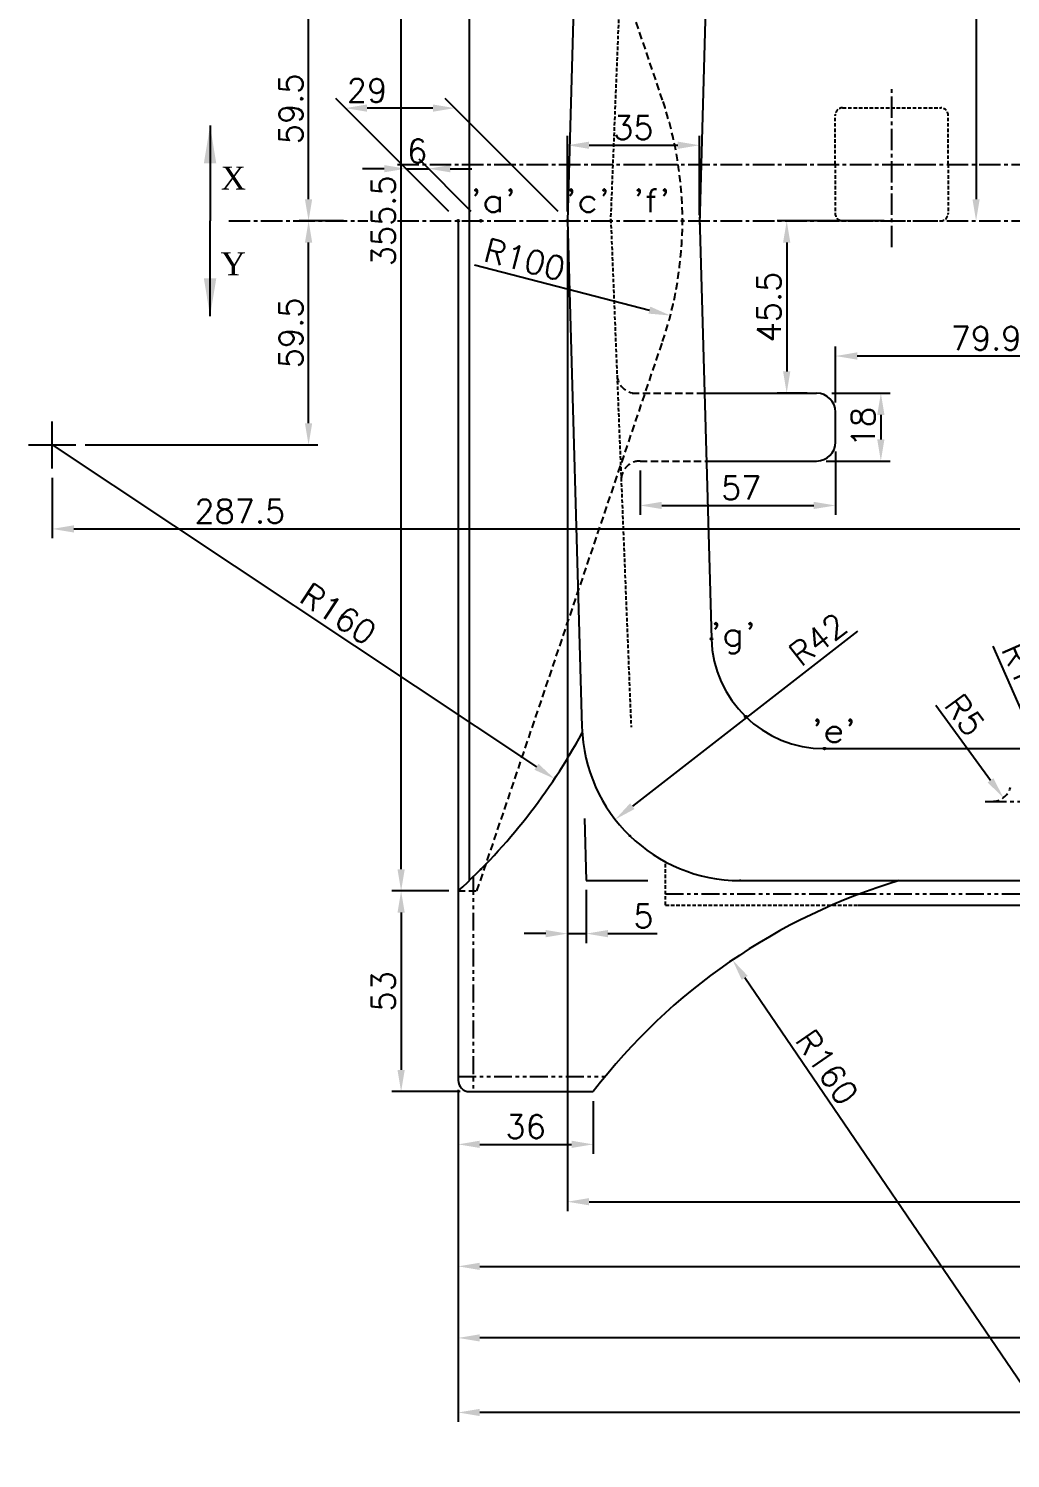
# Model space of a CAD drawing. Header units: millimetres. Extents: x -3508 to 12243, y -3609 to 4092.
# Drawn here: x 7057 to 7317.4, y 3197.5 to 3576.8 of the extents above; entities that cross this region are included whole.
import ezdxf

# ---------------------------------------------------------------- set-up
doc = ezdxf.new("R2010")
doc.units = ezdxf.units.MM
doc.header["$LTSCALE"] = 0.3
doc.header["$PDSIZE"] = -50
for name, pattern in [('CENTER2', [28.575, 19.05, -3.175, 3.175, -3.175]), ('HIDDEN', [9.525, 6.35, -3.175]), ('HIDDEN2', [4.7625, 3.175, -1.5875]), ('PHANTOM2', [31.75, 15.875, -3.175, 3.175, -3.175, 3.175, -3.175])]:
    doc.linetypes.add(name, pattern=pattern)
for name, color, linetype in [('center', 1, 'CENTER2'), ('CHAIN ...', 8, 'PHANTOM2'), ('h', 4, 'HIDDEN'), ('hidden', 4, 'HIDDEN2'), ('ht', 6, 'Continuous')]:
    doc.layers.add(name, color=color, linetype=linetype)
doc.styles.add('ROMANTIC', font='romantic.ttf')
doc.styles.add('rs', font='romans.shx')
doc.styles.get("Standard").update_dxf_attribs({"font": 'romans.shx', "width": 1.2})
doc.dimstyles.new('ISO-25', dxfattribs={"dimscale": 2.5, "dimtxt": 2.5, "dimasz": 2.5, "dimexe": 0.7, "dimexo": 0.625, "dimtad": 1, "dimdec": 3, "dimlfac": -1, "dimzin": 9, "dimdsep": 46, "dimtxsty": 'Standard', "dimcen": 2.5, "dimclrd": 1, "dimclre": 1, "dimclrt": 7, "dimazin": 0, "dimtfac": 0.65, "dimtdec": 3, "dimtmove": 0, "dimatfit": 3, "dimfxl": 0, "dimtolj": 1, "dimarcsym": 0})
doc.dimstyles.new('sarab', dxfattribs={"dimscale": 3, "dimtxt": 2.5, "dimasz": 2.3, "dimexe": 1, "dimexo": 1, "dimtad": 1, "dimdec": 3, "dimdsep": 46, "dimtxsty": 'rs', "dimcen": 0, "dimclrd": 1, "dimclre": 1, "dimclrt": 7, "dimadec": 3, "dimazin": 2, "dimtfac": 1, "dimtdec": 3, "dimtmove": 0, "dimatfit": 3, "dimfxl": 0, "dimarcsym": 0})

# ---------------------------------------------------------------- blocks, each defined once
blk = doc.blocks.new('*D477')
at = {"color": 1, "lineweight": -2, "transparency": 16777216}
for p, q in [((7759.9, 3355.27), (7759.9, 3245.92)), ((7170.9, 3292.27), (7170.9, 3245.92)), ((7176.65, 3248.42), (7754.15, 3248.42))]:
    blk.add_line(p, q, dxfattribs=at)
at = {"color": 1, "transparency": 16777216}
for points in [[(7176.65, 3249.38), (7176.65, 3247.47), (7170.9, 3248.42)], [(7754.15, 3249.38), (7754.15, 3247.47), (7759.9, 3248.42)]]:
    blk.add_solid(points, dxfattribs=at)
at = {"layer": 'Defpoints', "color": 0, "transparency": 16777216}
for p in [(7759.9, 3357.77), (7170.9, 3294.77), (7759.9, 3248.42)]:
    blk.add_point(p, dxfattribs=at)
at = {"color": 7, "transparency": 16777216, "insert": (7468.62, 3253.11), "char_height": 6.25, "attachment_point": 5, "style": 'rs'}
blk.add_mtext('589', dxfattribs=at)
blk = doc.blocks.new('*D384')
at = {"color": 1, "lineweight": -2, "transparency": 16777216}
for p, q in [((7774.9, 3348.27), (7774.9, 3226.94)), ((7170.9, 3292.27), (7170.9, 3226.94)), ((7769.15, 3229.44), (7176.65, 3229.44))]:
    blk.add_line(p, q, dxfattribs=at)
at = {"color": 1, "transparency": 16777216}
for points in [[(7176.65, 3230.4), (7176.65, 3228.48), (7170.9, 3229.44)], [(7769.15, 3230.4), (7769.15, 3228.48), (7774.9, 3229.44)]]:
    blk.add_solid(points, dxfattribs=at)
at = {"layer": 'Defpoints', "color": 0, "transparency": 16777216}
for p in [(7774.9, 3350.77), (7170.9, 3294.77), (7170.9, 3229.44)]:
    blk.add_point(p, dxfattribs=at)
at = {"color": 7, "transparency": 16777216, "insert": (7477.29, 3234.13), "char_height": 6.25, "attachment_point": 5, "style": 'rs'}
blk.add_mtext('604', dxfattribs=at)
blk = doc.blocks.new('*D478')
at = {"color": 1, "lineweight": -2, "transparency": 16777216}
for p, q in [((7779.9, 3523.27), (7779.9, 3207.16)), ((7170.9, 3292.27), (7170.9, 3207.16)), ((7774.15, 3209.66), (7176.65, 3209.66))]:
    blk.add_line(p, q, dxfattribs=at)
at = {"color": 1, "transparency": 16777216}
for points in [[(7176.65, 3210.62), (7176.65, 3208.7), (7170.9, 3209.66)], [(7774.15, 3210.62), (7774.15, 3208.7), (7779.9, 3209.66)]]:
    blk.add_solid(points, dxfattribs=at)
at = {"layer": 'Defpoints', "color": 0, "transparency": 16777216}
for p in [(7779.9, 3525.77), (7170.9, 3294.77), (7170.9, 3209.66)]:
    blk.add_point(p, dxfattribs=at)
at = {"color": 7, "transparency": 16777216, "insert": (7476.89, 3214.35), "char_height": 6.25, "attachment_point": 5, "style": 'rs'}
blk.add_mtext('609', dxfattribs=at)
blk = doc.blocks.new('*D480')
at = {"color": 1, "lineweight": -2, "transparency": 16777216}
for p, q in [((7199.9, 3523.27), (7199.9, 3334.19)), ((7204.9, 3348.27), (7204.9, 3334.19)), ((7194.15, 3336.69), (7188.4, 3336.69)), ((7199.9, 3336.69), (7204.9, 3336.69)), ((7210.65, 3336.69), (7223.69, 3336.69))]:
    blk.add_line(p, q, dxfattribs=at)
at = {"color": 1, "transparency": 16777216}
for points in [[(7194.15, 3337.65), (7194.15, 3335.73), (7199.9, 3336.69)], [(7210.65, 3337.65), (7210.65, 3335.73), (7204.9, 3336.69)]]:
    blk.add_solid(points, dxfattribs=at)
at = {"layer": 'Defpoints', "color": 0, "transparency": 16777216}
for p in [(7199.9, 3525.77), (7204.9, 3350.77), (7204.9, 3336.69)]:
    blk.add_point(p, dxfattribs=at)
at = {"color": 7, "transparency": 16777216, "insert": (7220.05, 3341.38), "char_height": 6.25, "attachment_point": 5, "style": 'rs'}
blk.add_mtext('5', dxfattribs=at)
blk = doc.blocks.new('*D481')
at = {"color": 1, "lineweight": -2, "transparency": 16777216}
for p, q in [((7283.89, 3525.77), (7255.56, 3525.77)), ((7258.06, 3520.02), (7258.06, 3485.82)), ((7263.5, 3480.07), (7255.56, 3480.07))]:
    blk.add_line(p, q, dxfattribs=at)
at = {"color": 1, "transparency": 16777216}
for points in [[(7257.1, 3520.02), (7259.02, 3520.02), (7258.06, 3525.77)], [(7257.1, 3485.82), (7259.02, 3485.82), (7258.06, 3480.07)]]:
    blk.add_solid(points, dxfattribs=at)
at = {"layer": 'Defpoints', "color": 0, "transparency": 16777216}
for p in [(7286.39, 3525.77), (7258.06, 3480.07), (7266, 3480.07)]:
    blk.add_point(p, dxfattribs=at)
at = {"color": 7, "transparency": 16777216, "insert": (7253.37, 3502.92), "char_height": 6.25, "attachment_point": 5, "rotation": 90, "style": 'rs'}
blk.add_mtext('45.5', dxfattribs=at)
blk = doc.blocks.new('*D482')
at = {"color": 1, "lineweight": -2, "transparency": 16777216}
for p, q in [((7271, 3464.57), (7271, 3447.78)), ((7219.16, 3459.57), (7219.16, 3447.78)), ((7224.91, 3450.28), (7265.25, 3450.28))]:
    blk.add_line(p, q, dxfattribs=at)
at = {"color": 1, "transparency": 16777216}
for points in [[(7224.91, 3451.24), (7224.91, 3449.33), (7219.16, 3450.28)], [(7265.25, 3451.24), (7265.25, 3449.33), (7271, 3450.28)]]:
    blk.add_solid(points, dxfattribs=at)
at = {"layer": 'Defpoints', "color": 0, "transparency": 16777216}
for p in [(7271, 3467.07), (7219.16, 3462.07), (7271, 3450.28)]:
    blk.add_point(p, dxfattribs=at)
at = {"color": 7, "transparency": 16777216, "insert": (7245.99, 3454.97), "char_height": 6.25, "attachment_point": 5, "style": 'rs'}
blk.add_mtext('57', dxfattribs=at)
blk = doc.blocks.new('*D483')
at = {"color": 1, "lineweight": -2, "transparency": 16777216}
for p, q in [((7168.4, 3703.54), (7153.28, 3703.54)), ((7155.78, 3353.76), (7155.78, 3697.79)), ((7168.4, 3348.01), (7153.28, 3348.01))]:
    blk.add_line(p, q, dxfattribs=at)
at = {"color": 1, "transparency": 16777216}
for points in [[(7154.82, 3697.79), (7156.74, 3697.79), (7155.78, 3703.54)], [(7154.82, 3353.76), (7156.74, 3353.76), (7155.78, 3348.01)]]:
    blk.add_solid(points, dxfattribs=at)
at = {"layer": 'Defpoints', "color": 0, "transparency": 16777216}
for p in [(7155.78, 3703.54), (7170.9, 3703.54), (7170.9, 3348.01)]:
    blk.add_point(p, dxfattribs=at)
at = {"color": 7, "transparency": 16777216, "insert": (7151.09, 3525.77), "char_height": 6.25, "attachment_point": 5, "rotation": 90, "style": 'rs'}
blk.add_mtext('355.5', dxfattribs=at)
blk = doc.blocks.new('*D484')
at = {"color": 1, "lineweight": -2, "transparency": 16777216}
for p, q in [((7199.9, 3528.27), (7199.9, 3548.34)), ((7234.89, 3527.27), (7234.89, 3548.34)), ((7205.65, 3545.84), (7229.14, 3545.84))]:
    blk.add_line(p, q, dxfattribs=at)
at = {"color": 1, "transparency": 16777216}
for points in [[(7205.65, 3546.8), (7205.65, 3544.88), (7199.9, 3545.84)], [(7229.14, 3546.8), (7229.14, 3544.88), (7234.89, 3545.84)]]:
    blk.add_solid(points, dxfattribs=at)
at = {"layer": 'Defpoints', "color": 0, "transparency": 16777216}
for p in [(7234.89, 3545.84), (7199.9, 3525.77), (7234.89, 3524.77)]:
    blk.add_point(p, dxfattribs=at)
at = {"color": 7, "transparency": 16777216, "insert": (7217.39, 3550.53), "char_height": 6.25, "attachment_point": 5, "style": 'rs'}
blk.add_mtext('35', dxfattribs=at)
blk = doc.blocks.new('*D488')
at = {"color": 1, "lineweight": -2, "transparency": 16777216}
blk.add_line((7063.22, 3466.34), (7191.67, 3380.95), dxfattribs=at)
at = {"color": 1, "transparency": 16777216}
blk.add_solid([(7192.2, 3381.75), (7191.14, 3380.15), (7196.46, 3377.77)], dxfattribs=at)
at = {"layer": 'Defpoints', "color": 0, "transparency": 16777216}
for p in [(7063.22, 3466.34), (7196.46, 3377.77)]:
    blk.add_point(p, dxfattribs=at)
at = {"color": 7, "transparency": 16777216, "insert": (7139.11, 3421.52), "char_height": 6.25, "attachment_point": 5, "rotation": 326.3862, "style": 'rs'}
blk.add_mtext('R160', dxfattribs=at)
blk = doc.blocks.new('*D702')
at = {"color": 1, "lineweight": -2, "transparency": 16777216}
for p, q in [((7140.48, 3525.77), (7128.73, 3525.77)), ((7131.23, 3472.09), (7131.23, 3520.02)), ((7071.97, 3466.34), (7133.73, 3466.34))]:
    blk.add_line(p, q, dxfattribs=at)
at = {"color": 1, "transparency": 16777216}
for points in [[(7130.27, 3520.02), (7132.19, 3520.02), (7131.23, 3525.77)], [(7130.27, 3472.09), (7132.19, 3472.09), (7131.23, 3466.34)]]:
    blk.add_solid(points, dxfattribs=at)
at = {"layer": 'Defpoints', "color": 0, "transparency": 16777216}
for p in [(7131.23, 3525.77), (7142.98, 3525.77), (7069.47, 3466.34)]:
    blk.add_point(p, dxfattribs=at)
at = {"color": 7, "transparency": 16777216, "insert": (7126.54, 3496.06), "char_height": 6.25, "attachment_point": 5, "rotation": 90, "style": 'rs'}
blk.add_mtext('59.5', dxfattribs=at)
blk = doc.blocks.new('*D703')
at = {"color": 1, "lineweight": -2, "transparency": 16777216}
for p, q in [((7071.97, 3585.2), (7133.73, 3585.2)), ((7131.23, 3531.52), (7131.23, 3579.45)), ((7131.23, 3525.77), (7128.73, 3525.77))]:
    blk.add_line(p, q, dxfattribs=at)
at = {"color": 1, "transparency": 16777216}
for points in [[(7130.27, 3579.45), (7132.19, 3579.45), (7131.23, 3585.2)], [(7130.27, 3531.52), (7132.19, 3531.52), (7131.23, 3525.77)]]:
    blk.add_solid(points, dxfattribs=at)
at = {"layer": 'Defpoints', "color": 0, "transparency": 16777216}
for p in [(7069.47, 3585.2), (7131.23, 3585.2), (7133.73, 3525.77)]:
    blk.add_point(p, dxfattribs=at)
at = {"color": 7, "transparency": 16777216, "insert": (7126.54, 3555.49), "char_height": 6.25, "attachment_point": 5, "rotation": 90, "style": 'rs'}
blk.add_mtext('59.5', dxfattribs=at)
blk = doc.blocks.new('*D705')
at = {"color": 1, "lineweight": -2, "transparency": 16777216}
for p, q in [((7063.22, 3457.59), (7063.22, 3441.56)), ((7068.97, 3444.06), (7345.15, 3444.06))]:
    blk.add_line(p, q, dxfattribs=at)
at = {"color": 1, "transparency": 16777216}
for points in [[(7068.97, 3445.01), (7068.97, 3443.1), (7063.22, 3444.06)], [(7345.15, 3445.01), (7345.15, 3443.1), (7350.9, 3444.06)]]:
    blk.add_solid(points, dxfattribs=at)
at = {"layer": 'Defpoints', "color": 0, "transparency": 16777216}
for p in [(7063.22, 3460.09), (7350.9, 3444.06), (7350.9, 3444.06)]:
    blk.add_point(p, dxfattribs=at)
at = {"color": 7, "transparency": 16777216, "insert": (7112.99, 3448.74), "char_height": 6.25, "attachment_point": 5, "style": 'rs'}
blk.add_mtext('287.5', dxfattribs=at)
blk = doc.blocks.new('*D706')
at = {"color": 1, "lineweight": -2, "transparency": 16777216}
for p, q in [((7270.06, 3480.07), (7285.53, 3480.07)), ((7283.03, 3474.32), (7283.03, 3467.82)), ((7268.5, 3462.07), (7285.53, 3462.07))]:
    blk.add_line(p, q, dxfattribs=at)
at = {"color": 1, "transparency": 16777216}
for points in [[(7282.07, 3474.32), (7283.99, 3474.32), (7283.03, 3480.07)], [(7282.07, 3467.82), (7283.99, 3467.82), (7283.03, 3462.07)]]:
    blk.add_solid(points, dxfattribs=at)
at = {"layer": 'Defpoints', "color": 0, "transparency": 16777216}
for p in [(7267.56, 3480.07), (7266, 3462.07), (7283.03, 3462.07)]:
    blk.add_point(p, dxfattribs=at)
at = {"color": 7, "transparency": 16777216, "insert": (7278.34, 3471.07), "char_height": 6.25, "attachment_point": 5, "rotation": 90, "style": 'rs'}
blk.add_mtext('18', dxfattribs=at)
blk = doc.blocks.new('*D708')
at = {"color": 1, "lineweight": -2, "transparency": 16777216}
for p, q in [((7199.9, 3523.27), (7199.9, 3263.07)), ((7764.9, 3523.27), (7764.9, 3263.07)), ((7205.65, 3265.57), (7759.15, 3265.57))]:
    blk.add_line(p, q, dxfattribs=at)
at = {"color": 1, "transparency": 16777216}
for points in [[(7205.65, 3266.53), (7205.65, 3264.61), (7199.9, 3265.57)], [(7759.15, 3266.53), (7759.15, 3264.61), (7764.9, 3265.57)]]:
    blk.add_solid(points, dxfattribs=at)
at = {"layer": 'Defpoints', "color": 0, "transparency": 16777216}
for p in [(7199.9, 3525.77), (7764.9, 3525.77), (7764.9, 3265.57)]:
    blk.add_point(p, dxfattribs=at)
at = {"color": 7, "transparency": 16777216, "insert": (7484.48, 3270.26), "char_height": 6.25, "attachment_point": 5, "style": 'rs'}
blk.add_mtext('565', dxfattribs=at)
blk = doc.blocks.new('*D724')
at = {"color": 1, "lineweight": -2, "transparency": 16777216}
blk.add_line((7333.75, 3197.47), (7246.92, 3324.96), dxfattribs=at)
at = {"color": 1, "transparency": 16777216}
blk.add_solid([(7247.71, 3325.5), (7246.12, 3324.42), (7243.68, 3329.71)], dxfattribs=at)
at = {"layer": 'Defpoints', "color": 0, "transparency": 16777216}
for p in [(7243.68, 3329.71), (7333.75, 3197.47)]:
    blk.add_point(p, dxfattribs=at)
at = {"color": 7, "transparency": 16777216, "insert": (7268.73, 3301.26), "char_height": 6.25, "attachment_point": 5, "rotation": 304.2593, "style": 'rs'}
blk.add_mtext('R160', dxfattribs=at)
blk = doc.blocks.new('*D499')
at = {"color": 1, "lineweight": -2, "transparency": 16777216}
for p, q in [((7170.9, 3295.27), (7170.9, 3278.29)), ((7206.73, 3292.27), (7206.73, 3278.29)), ((7176.65, 3280.79), (7200.98, 3280.79))]:
    blk.add_line(p, q, dxfattribs=at)
at = {"color": 1, "transparency": 16777216}
for points in [[(7176.65, 3281.75), (7176.65, 3279.83), (7170.9, 3280.79)], [(7200.98, 3281.75), (7200.98, 3279.83), (7206.73, 3280.79)]]:
    blk.add_solid(points, dxfattribs=at)
at = {"layer": 'Defpoints', "color": 0, "transparency": 16777216}
for p in [(7170.9, 3297.77), (7206.73, 3294.77), (7206.73, 3280.79)]:
    blk.add_point(p, dxfattribs=at)
at = {"color": 7, "transparency": 16777216, "insert": (7188.82, 3285.48), "char_height": 6.25, "attachment_point": 5, "style": 'rs'}
blk.add_mtext('36', dxfattribs=at)
blk = doc.blocks.new('*D500')
at = {"color": 1, "lineweight": -2, "transparency": 16777216}
for p, q in [((7168.4, 3348.01), (7153.28, 3348.01)), ((7155.78, 3342.26), (7155.78, 3300.52)), ((7171.4, 3294.77), (7153.28, 3294.77))]:
    blk.add_line(p, q, dxfattribs=at)
at = {"color": 1, "transparency": 16777216}
for points in [[(7154.82, 3342.26), (7156.74, 3342.26), (7155.78, 3348.01)], [(7154.82, 3300.52), (7156.74, 3300.52), (7155.78, 3294.77)]]:
    blk.add_solid(points, dxfattribs=at)
at = {"layer": 'Defpoints', "color": 0, "transparency": 16777216}
for p in [(7170.9, 3348.01), (7155.78, 3294.77), (7173.9, 3294.77)]:
    blk.add_point(p, dxfattribs=at)
at = {"color": 7, "transparency": 16777216, "insert": (7151.09, 3321.39), "char_height": 6.25, "attachment_point": 5, "rotation": 90, "style": 'rs'}
blk.add_mtext('53', dxfattribs=at)
blk = doc.blocks.new('*D387')
at = {"color": 1, "lineweight": -2, "transparency": 16777216}
for p, q in [((7168.4, 3528.27), (7138.48, 3558.2)), ((7197.4, 3528.27), (7167.48, 3558.2)), ((7164.23, 3555.7), (7146.73, 3555.7))]:
    blk.add_line(p, q, dxfattribs=at)
at = {"color": 1, "transparency": 16777216}
for points in [[(7146.73, 3556.65), (7146.73, 3554.74), (7140.98, 3555.7)], [(7164.23, 3556.65), (7164.23, 3554.74), (7169.98, 3555.7)]]:
    blk.add_solid(points, dxfattribs=at)
at = {"layer": 'Defpoints', "color": 0, "transparency": 16777216}
for p in [(7140.98, 3555.7), (7170.9, 3525.77), (7199.9, 3525.77)]:
    blk.add_point(p, dxfattribs=at)
at = {"color": 7, "transparency": 16777216, "insert": (7146.73, 3560.38), "char_height": 6.25, "attachment_point": 5, "style": 'rs'}
blk.add_mtext('29', dxfattribs=at)
blk = doc.blocks.new('*D388')
at = {"color": 1, "lineweight": -2, "transparency": 16777216}
for p, q in [((7151.3, 3539.62), (7145.55, 3539.62)), ((7168.4, 3528.27), (7154.55, 3542.12)), ((7157.05, 3539.62), (7163.05, 3539.62)), ((7174.4, 3528.27), (7160.55, 3542.12)), ((7168.8, 3539.62), (7174.55, 3539.62))]:
    blk.add_line(p, q, dxfattribs=at)
at = {"color": 1, "transparency": 16777216}
for points in [[(7151.3, 3540.58), (7151.3, 3538.66), (7157.05, 3539.62)], [(7168.8, 3540.58), (7168.8, 3538.66), (7163.05, 3539.62)]]:
    blk.add_solid(points, dxfattribs=at)
at = {"layer": 'Defpoints', "color": 0, "transparency": 16777216}
for p in [(7163.05, 3539.62), (7170.9, 3525.77), (7176.9, 3525.77)]:
    blk.add_point(p, dxfattribs=at)
at = {"color": 7, "transparency": 16777216, "insert": (7160.05, 3544.31), "char_height": 6.25, "attachment_point": 5, "style": 'rs'}
blk.add_mtext('6', dxfattribs=at)
blk = doc.blocks.new('*D556')
at = {"color": 1, "lineweight": -2, "transparency": 16777216}
blk.add_line((7175.24, 3514.14), (7221.63, 3502.11), dxfattribs=at)
at = {"color": 1, "transparency": 16777216}
blk.add_solid([(7221.87, 3503.04), (7221.39, 3501.18), (7227.2, 3500.67)], dxfattribs=at)
at = {"layer": 'Defpoints', "color": 0, "transparency": 16777216}
for p in [(7130.4, 3525.77), (7227.2, 3500.67)]:
    blk.add_point(p, dxfattribs=at)
at = {"color": 7, "transparency": 16777216, "insert": (7188.59, 3515.52), "char_height": 6.25, "attachment_point": 5, "rotation": 345.4609, "style": 'rs'}
blk.add_mtext('R100', dxfattribs=at)
blk = doc.blocks.new('*D557')
at = {"color": 1, "lineweight": -2, "transparency": 16777216}
blk.add_line((7276.82, 3416.97), (7217.11, 3370.51), dxfattribs=at)
at = {"color": 1, "transparency": 16777216}
blk.add_solid([(7216.52, 3371.27), (7217.7, 3369.75), (7212.57, 3366.98)], dxfattribs=at)
at = {"layer": 'Defpoints', "color": 0, "transparency": 16777216}
for p in [(7245.72, 3392.77), (7212.57, 3366.98)]:
    blk.add_point(p, dxfattribs=at)
at = {"color": 7, "transparency": 16777216, "insert": (7266.36, 3414.78), "char_height": 6.25, "attachment_point": 5, "rotation": 37.8887, "style": 'rs'}
blk.add_mtext('R42', dxfattribs=at)
blk = doc.blocks.new('*D558')
at = {"color": 1, "lineweight": -2, "transparency": 16777216}
for p, q in [((7312.77, 3412.95), (7322.94, 3389.85)), ((7330.9, 3371.77), (7325.26, 3384.59))]:
    blk.add_line(p, q, dxfattribs=at)
at = {"color": 1, "transparency": 16777216}
blk.add_solid([(7323.82, 3390.23), (7322.07, 3389.46), (7325.26, 3384.59)], dxfattribs=at)
at = {"layer": 'Defpoints', "color": 0, "transparency": 16777216}
for p in [(7325.26, 3384.59), (7330.9, 3371.77)]:
    blk.add_point(p, dxfattribs=at)
at = {"color": 7, "transparency": 16777216, "insert": (7320.99, 3405.92), "char_height": 6.25, "attachment_point": 5, "rotation": 293.7621, "style": 'rs'}
blk.add_mtext('R14', dxfattribs=at)
blk = doc.blocks.new('*D559')
at = {"color": 1, "lineweight": -2, "transparency": 16777216}
blk.add_line((7297.61, 3397.3), (7312.13, 3377.38), dxfattribs=at)
at = {"color": 1, "transparency": 16777216}
blk.add_solid([(7312.9, 3377.94), (7311.35, 3376.81), (7315.52, 3372.73)], dxfattribs=at)
at = {"layer": 'Defpoints', "color": 0, "transparency": 16777216}
for p in [(7312.57, 3376.77), (7315.52, 3372.73)]:
    blk.add_point(p, dxfattribs=at)
at = {"color": 7, "transparency": 16777216, "insert": (7305.3, 3394.71), "char_height": 6.25, "attachment_point": 5, "rotation": 306.0897, "style": 'rs'}
blk.add_mtext('R5', dxfattribs=at)
blk = doc.blocks.new('*D631')
at = {"layer": 'Defpoints', "color": 0, "transparency": 16777216}
for p in [(7350.9, 3498.24), (7271, 3489.93), (7271, 3475.07)]:
    blk.add_point(p, dxfattribs=at)
at = {"layer": 'ht', "color": 1, "lineweight": -2, "transparency": 16777216}
for p, q in [((7350.9, 3495.74), (7350.9, 3487.43)), ((7271, 3477.57), (7271, 3492.43)), ((7345.15, 3489.93), (7276.75, 3489.93))]:
    blk.add_line(p, q, dxfattribs=at)
at = {"layer": 'ht', "color": 1, "transparency": 16777216}
for points in [[(7276.75, 3490.89), (7276.75, 3488.97), (7271, 3489.93)], [(7345.15, 3490.89), (7345.15, 3488.97), (7350.9, 3489.93)]]:
    blk.add_solid(points, dxfattribs=at)
at = {"layer": 'ht', "color": 7, "transparency": 16777216, "insert": (7310.95, 3494.62), "char_height": 6.25, "attachment_point": 5, "style": 'rs'}
blk.add_mtext('79.9', dxfattribs=at)
blk = doc.blocks.new('_DatumFilled')
at = {"color": 0, "linetype": 'ByBlock'}
blk.add_solid([(0, 0.577), (-1, 0), (0, -0.577)], dxfattribs=at)
blk = doc.blocks.new('*D410')
at = {"color": 1, "lineweight": -2, "transparency": 16777216}
for p, q in [((7266.4, 3702.77), (7310.79, 3702.77)), ((7308.29, 3697.02), (7308.29, 3531.52))]:
    blk.add_line(p, q, dxfattribs=at)
at = {"color": 1, "transparency": 16777216}
for points in [[(7307.33, 3697.02), (7309.25, 3697.02), (7308.29, 3702.77)], [(7307.33, 3531.52), (7309.25, 3531.52), (7308.29, 3525.77)]]:
    blk.add_solid(points, dxfattribs=at)
at = {"layer": 'Defpoints', "color": 0, "transparency": 16777216}
for p in [(7263.9, 3702.77), (7308.29, 3525.77), (7308.29, 3525.77)]:
    blk.add_point(p, dxfattribs=at)
at = {"color": 7, "transparency": 16777216, "insert": (7303.6, 3614.27), "char_height": 6.25, "attachment_point": 5, "rotation": 90, "style": 'rs'}
blk.add_mtext('177', dxfattribs=at)

msp = doc.modelspace()

# ---------------------------------------------------------------- hatches: boundary and pattern name
for points in [[(7170.9005, 3526.0225, 0.41421356), (7170.6505, 3525.7725), (7170.9005, 3525.7725)], [(7170.9005, 3525.7725), (7170.6505, 3525.7725, 0.41421356), (7170.9005, 3525.5225)], [(7170.9005, 3526.0225), (7170.9005, 3525.7725), (7171.1505, 3525.7725, 0.41421356)], [(7171.1505, 3525.7725), (7170.9005, 3525.7725), (7170.9005, 3525.5225, 0.41421356)], [(7176.6505, 3525.7725), (7177.1505, 3525.7725, 1)], [(7177.1505, 3525.7725), (7176.6505, 3525.7725, 1)], [(7199.9076, 3526.0224, 0.42260463), (7199.6505, 3525.7725), (7199.9005, 3525.7725)], [(7199.9005, 3525.7725), (7199.6505, 3525.7725, 0.42260463), (7199.9076, 3525.5226)], [(7199.9076, 3526.0224), (7199.9005, 3525.7725), (7200.1505, 3525.7725, 0.40587199)], [(7200.1505, 3525.7725), (7199.9005, 3525.7725), (7199.9076, 3525.5226, 0.40587199)], [(7230.4002, 3526.0225, 0.41384749), (7230.1505, 3525.7725), (7230.4005, 3525.7725, 0.000625)], [(7230.4005, 3525.7725), (7230.1505, 3525.7725, 0.41384749), (7230.4002, 3525.5225, 0.000625)], [(7230.4002, 3526.0225, -0.000625), (7230.4005, 3525.7725), (7230.6505, 3525.7725, 0.41457973)], [(7230.6505, 3525.7725), (7230.4005, 3525.7725, -0.000625), (7230.4002, 3525.5225, 0.41457973)], [(7238.075, 3415.1656, 0.40587199), (7237.8321, 3414.9157, 0.42383287), (7238.0903, 3414.6658, -0.00208334), (7238.0821, 3414.9157)], [(7238.075, 3415.1656), (7238.0821, 3414.9157, 0.00208334), (7238.0903, 3414.6658, 0.40465924), (7238.3321, 3414.9157, 0.42260463)], [(7246.9832, 3394.4334, 0.19628484), (7246.9118, 3394.2585, 0.67487058), (7247.3418, 3394.085, -0.0041667)], [(7246.9832, 3394.4334, 0.0041667), (7247.3418, 3394.085, 0.19412212), (7247.4118, 3394.2585, 0.67184263)], [(7267.8199, 3385.7735, 0.00208334), (7268.0699, 3385.7725), (7268.3199, 3385.7725, 0.99791883)], [(7268.3199, 3385.7725), (7268.0699, 3385.7725, -0.00208334), (7267.8199, 3385.7735, 1.00208551)], [(7216.3766, 3362.7246, 0.20262675), (7216.3463, 3362.6529, 0.19551224), (7216.3747, 3362.5831, -0.00059524), (7216.4463, 3362.6529)], [(7216.3747, 3362.5831, 0.67292307), (7216.5463, 3362.6529, 0.19489432), (7216.5181, 3362.7225, 0.00119048)], [(7216.5181, 3362.7225, 0.41456229), (7216.3766, 3362.7246), (7216.4463, 3362.6529, -0.00059524)], [(7176.8308, 3353.8284, 0.20262675), (7176.8005, 3353.7567, 0.19551224), (7176.8288, 3353.6869, -0.00059524), (7176.9005, 3353.7567)], [(7176.8288, 3353.6869, 0.67292307), (7177.0005, 3353.7567, 0.19489432), (7176.9723, 3353.8263, 0.00119048)], [(7176.9723, 3353.8263, 0.41456229), (7176.8308, 3353.8284), (7176.9005, 3353.7567, -0.00059524)], [(7245.6479, 3350.8442, 0.20262675), (7245.6176, 3350.7725, 0.19551224), (7245.646, 3350.7027, -0.00059524), (7245.7176, 3350.7725)], [(7245.646, 3350.7027, 0.67292307), (7245.8176, 3350.7725, 0.19489432), (7245.7894, 3350.8421, 0.00119048)], [(7245.7894, 3350.8421, 0.41456229), (7245.6479, 3350.8442), (7245.7176, 3350.7725, -0.00059524)]]:
    msp.add_hatch(color=256).paths.add_polyline_path(points)

# ---------------------------------------------------------------- linework, layer by layer
for p, q in [((7173.9005, 3350.8061), (7173.9005, 3700.7388)), ((7203.7821, 3661.629), (7199.9005, 3525.7725)), ((7238.0821, 3636.6293), (7234.8862, 3524.7729)), ((7199.9005, 3525.7725), (7203.7347, 3391.5729)), ((7234.8862, 3526.7721), (7238.0821, 3414.9157)), ((7236.2634, 3480.0725), (7266.0013, 3480.0725)), ((7271.0013, 3467.0725), (7271.0013, 3475.0725)), ((7236.7348, 3462.0725), (7266.0013, 3462.0725)), ((7268.0699, 3385.7725), (7640.9114, 3385.7725)), ((7204.4312, 3367.1985), (7204.9005, 3350.7725)), ((7204.9005, 3350.7725), (7221.2234, 3350.7725)), ((7245.7176, 3350.7725), (7755.4637, 3350.7725)), ((7170.9005, 3348.005), (7170.9005, 3297.7725)), ((7277.0048, 3344.2725), (7774.7148, 3344.2725)), ((7173.9005, 3294.7725), (7206.7338, 3294.7725))]:
    msp.add_line(p, q)
at = {"color": 3}
msp.add_line((7170.9005, 3525.7725), (7170.9005, 3348.005), dxfattribs=at)
at = {"color": 1}
for p, q in [((7063.2163, 3460.094), (7063.2163, 3472.594)), ((7056.9663, 3466.344), (7069.4663, 3466.344))]:
    msp.add_line(p, q, dxfattribs=at)
for centre, radius in [((7170.9005, 3525.7725), 0.25), ((7176.9005, 3525.7725), 0.25), ((7199.9005, 3525.7725), 0.25), ((7230.4005, 3525.7725), 0.25), ((7238.0821, 3414.9157), 0.25), ((7247.1618, 3394.2585), 0.25), ((7268.0699, 3385.7725), 0.25), ((7216.4463, 3362.6529), 0.1), ((7176.9005, 3353.7567), 0.1), ((7245.7176, 3350.7725), 0.1)]:
    msp.add_circle(centre, radius)
for centre, radius, start, end in [((7266.0013, 3475.0725), 5, 0, 90), ((7266.0013, 3467.0725), 5, 270, 0), ((7268.0699, 3415.7725), 30, 181.636577, 270), ((7245.7176, 3392.7725), 42, 181.636577, 270), ((7063.2163, 3466.344), 160, 312.301049, 331.488147), ((7333.7484, 3197.4725), 160, 106.639578, 142.545949), ((7173.9005, 3297.7725), 3, 180, 270)]:
    msp.add_arc(centre, radius, start, end)
at = {"layer": 'center'}
for p, q in [((7285.9005, 3518.7884), (7285.9005, 3561.0253)), ((7154.7818, 3540.7725), (7764.9005, 3540.7725)), ((7110.0356, 3525.7725), (7146.9299, 3525.7725)), ((7154.7818, 3525.7725), (7764.9005, 3525.7725)), ((7310.6664, 3371.7725), (7350.9136, 3371.7725))]:
    msp.add_line(p, q, dxfattribs=at)
at = {"layer": 'CHAIN ...'}
for p, q in [((7174.9005, 3351.7725), (7174.9005, 3294.7725)), ((7225.9011, 3347.2725), (7277.0048, 3347.2725)), ((7277.0048, 3347.2725), (7774.8005, 3347.2725)), ((7170.9005, 3298.7725), (7209.9005, 3298.7725))]:
    msp.add_line(p, q, dxfattribs=at)
at = {"layer": 'h'}
for p, q in [((7225.1408, 3557.7767), (7175.9005, 3703.5399)), ((7175.9005, 3348.005), (7225.1408, 3493.7682)), ((7217.0389, 3480.0725), (7236.2205, 3480.0725)), ((7219.1597, 3462.0725), (7236.7348, 3462.0725)), ((7170.9005, 3348.005), (7175.9005, 3348.005))]:
    msp.add_line(p, q, dxfattribs=at)
for centre, radius, start, end in [((7130.4005, 3525.7725), 100, 341.334496, 18.665504), ((7218.0397, 3485.0725), 5, 182.29061, 270), ((7219.1597, 3457.0725), 5, 90, 182.29061), ((7312.5702, 3376.7725), 5, 270, 344.742477)]:
    msp.add_arc(centre, radius, start, end, dxfattribs=at)
at = {"layer": 'hidden'}
for p, q in [((7211.3933, 3525.4127), (7216.7804, 3660.0914)), ((7272.9005, 3555.7725), (7298.9005, 3555.7725)), ((7270.9005, 3540.7725), (7270.9005, 3553.7725)), ((7300.9005, 3540.7725), (7300.9005, 3553.7725)), ((7270.9005, 3540.7725), (7270.9005, 3527.7725)), ((7300.9005, 3540.7725), (7300.9005, 3527.7725)), ((7211.3933, 3526.1322), (7216.7804, 3391.4535)), ((7272.9005, 3525.7725), (7298.9005, 3525.7725)), ((7225.9011, 3344.2725), (7225.9011, 3355.7413)), ((7225.9011, 3344.2725), (7277.0048, 3344.2725))]:
    msp.add_line(p, q, dxfattribs=at)
for centre, start, end in [((7272.9005, 3553.7725), 90, 180), ((7298.9005, 3553.7725), 0, 90), ((7272.9005, 3527.7725), 180, 270), ((7298.9005, 3527.7725), 270, 0)]:
    msp.add_arc(centre, 2, start, end, dxfattribs=at)

# ---------------------------------------------------------------- texts
at = {"style": 'ROMANTIC'}
for s, p in [('X', (7107.9386, 3534.0707)), ('Y', (7107.9386, 3511.3491))]:
    msp.add_text(s, height=6.1, dxfattribs=at).set_placement(p)
at = {"width": 1.2}
for s, p in [("'a'", (7174.0894, 3528.1091)), ("'c'", (7199.3024, 3528.1091)), ("'f'", (7217.2252, 3528.1091)), ("'g'", (7237.7175, 3413.0696)), ("'e'", (7264.5786, 3387.446))]:
    msp.add_text(s, height=6.1, dxfattribs=at).set_placement(p)

# ---------------------------------------------------------------- dimensions: what is measured, and where the dimension line sits
for base, p1, p2, text, picture, middle in [((7155.7782, 3703.5399), (7170.9005, 3348.005), (7170.9005, 3703.5399), '355.5', '*D483', (7151.0907, 3525.7725)), ((7131.2276, 3585.2009), (7133.7276, 3525.7725), (7069.4663, 3585.2009), '59.5', '*D703', (7126.5401, 3555.4867)), ((7155.7782, 3294.7725), (7170.9005, 3348.005), (7173.9005, 3294.7725), '53', '*D500', (7151.0907, 3321.3887))]:
    dim = msp.add_linear_dim(base=base, p1=p1, p2=p2, angle=90, text=text, dimstyle='sarab', override={"dimscale": 2.5, "dimdec": 2, "dimadec": 2, "dimtdec": 2, "dimatfit": 0})
    dim.commit()
    dim.dimension.update_dxf_attribs({"geometry": picture, "text_midpoint": middle})
for base, p1, p2, override, picture, middle in [((7308.2904, 3525.7725), (7263.9005, 3702.7725), (7308.2904, 3525.7725), {"dimscale": 2.5, "dimtoh": 1, "dimdec": 2, "dimcen": 2.5, "dimadec": 1, "dimtdec": 2, "dimldrblk": 'DatumFilled'}, '*D410', (7308.2904, 3614.2725)), ((7283.0306, 3462.0725), (7267.5638, 3480.0725), (7266.0013, 3462.0725), {"dimscale": 2.5, "dimdec": 2, "dimadec": 2, "dimtdec": 2, "dimatfit": 0}, '*D706', (7283.0306, 3471.0725))]:
    dim = msp.add_linear_dim(base=base, p1=p1, p2=p2, angle=90, dimstyle='sarab', override=override)
    dim.commit()
    dim.dimension.update_dxf_attribs({"geometry": picture, "text_midpoint": middle, "dimtype": 160})
for base, p1, p2, picture, middle in [((7140.9777, 3555.6953), (7199.9005, 3525.7725), (7170.9005, 3525.7725), '*D387', (7146.7277, 3555.6953)), ((7163.0498, 3539.6231), (7170.9005, 3525.7725), (7176.9005, 3525.7725), '*D388', (7160.0498, 3539.6231)), ((7170.9005, 3209.6626), (7779.9005, 3525.7725), (7170.9005, 3294.7725), '*D478', (7476.8945, 3209.6626)), ((7764.9005, 3265.5731), (7199.9005, 3525.7725), (7764.9005, 3525.7725), '*D708', (7484.482, 3265.5731)), ((7759.9005, 3248.4246), (7170.9005, 3294.7725), (7759.9005, 3357.7725), '*D477', (7468.6248, 3248.4246)), ((7170.9005, 3229.4395), (7774.9005, 3350.7725), (7170.9005, 3294.7725), '*D384', (7477.2887, 3229.4395))]:
    dim = msp.add_linear_dim(base=base, p1=p1, p2=p2, dimstyle='sarab', override={"dimscale": 2.5, "dimdec": 2, "dimadec": 2, "dimtdec": 2, "dimatfit": 0})
    dim.commit()
    dim.dimension.update_dxf_attribs({"geometry": picture, "text_midpoint": middle, "dimtype": 160})
for base, p1, p2, text, picture, middle in [((7234.8862, 3545.8423), (7199.9005, 3525.7725), (7234.8862, 3524.7729), '35', '*D484', (7217.3933, 3550.5298)), ((7206.7338, 3280.789), (7170.9005, 3297.7725), (7206.7338, 3294.7725), '36', '*D499', (7188.8171, 3285.4765))]:
    dim = msp.add_linear_dim(base=base, p1=p1, p2=p2, text=text, dimstyle='sarab', override={"dimscale": 2.5, "dimdec": 2, "dimadec": 2, "dimtdec": 2, "dimatfit": 0})
    dim.commit()
    dim.dimension.update_dxf_attribs({"geometry": picture, "text_midpoint": middle})
for base, p1, p2, text, picture, middle in [((7131.2276, 3525.7725), (7069.4663, 3466.344), (7142.9762, 3525.7725), '59.5', '*D702', (7131.2276, 3496.0582)), ((7258.0569, 3480.0725), (7286.3867, 3525.7725), (7266.0013, 3480.0725), '45.5', '*D481', (7258.0569, 3502.9225))]:
    dim = msp.add_linear_dim(base=base, p1=p1, p2=p2, angle=90, text=text, dimstyle='sarab', override={"dimscale": 2.5, "dimdec": 2, "dimadec": 2, "dimtdec": 2, "dimatfit": 0})
    dim.commit()
    dim.dimension.update_dxf_attribs({"geometry": picture, "text_midpoint": middle, "dimtype": 160})
for center, mpoint, override, picture, middle in [((7130.4005, 3525.7725), (7227.1981, 3500.6684), {"dimscale": 2.5, "dimdec": 2, "dimadec": 2, "dimtdec": 2}, '*D556', (7187.4132, 3510.9865)), ((7063.2163, 3466.344), (7196.4623, 3377.7692), {"dimscale": 2.5, "dimdec": 2, "dimadec": 2, "dimtdec": 2, "dimatfit": 0}, '*D488', (7136.5162, 3417.6182)), ((7245.7176, 3392.7725), (7212.571, 3366.979), {"dimscale": 2.5, "dimdec": 2, "dimadec": 2, "dimtdec": 2, "dimtmove": 1}, '*D557', (7269.241, 3411.0775)), ((7312.5702, 3376.7725), (7315.5154, 3372.732), {"dimscale": 2.5, "dimdec": 2, "dimadec": 2, "dimtdec": 2, "dimtmove": 1}, '*D559', (7301.5082, 3391.9479)), ((7333.7484, 3197.4725), (7243.6781, 3329.7122), {"dimscale": 2.5, "dimdec": 2, "dimadec": 2, "dimtdec": 2, "dimatfit": 0}, '*D724', (7264.8544, 3298.6215))]:
    dim = msp.add_radius_dim(center=center, mpoint=mpoint, dimstyle='sarab', override=override)
    dim.commit()
    dim.dimension.update_dxf_attribs({"geometry": picture, "text_midpoint": middle, "dimtype": 164})
dim = msp.add_linear_dim(base=(7204.9005, 3336.6894), p1=(7199.9005, 3525.7725), p2=(7204.9005, 3350.7725), dimstyle='sarab', override={"dimscale": 2.5, "dimdec": 2, "dimadec": 2, "dimtdec": 2, "dimatfit": 0})
dim.commit()
dim.dimension.update_dxf_attribs({"geometry": '*D480', "text_midpoint": (7220.0463, 3341.3769)})
for base, p1, p2, text, picture, middle in [((7271.0013, 3450.2846), (7219.1597, 3462.0725), (7271.0013, 3467.0725), '57', '*D482', (7245.9867, 3450.2846)), ((7350.9005, 3444.056), (7063.2163, 3460.094), (7350.9005, 3444.056), '287.5', '*D705', (7112.9893, 3444.056))]:
    dim = msp.add_linear_dim(base=base, p1=p1, p2=p2, text=text, dimstyle='sarab', override={"dimscale": 2.5, "dimdec": 2, "dimadec": 2, "dimtdec": 2, "dimatfit": 0})
    dim.commit()
    dim.dimension.update_dxf_attribs({"geometry": picture, "text_midpoint": middle, "dimtype": 160})
dim = msp.add_radius_dim(center=(7330.9005, 3371.7725), mpoint=(7325.2593, 3384.5856), dimstyle='sarab', override={"dimscale": 2.5, "dimdec": 2, "dimadec": 2, "dimtdec": 2})
dim.commit()
dim.dimension.update_dxf_attribs({"geometry": '*D558', "text_midpoint": (7320.9882, 3405.9203)})
at = {"layer": 'ht'}
dim = msp.add_linear_dim(base=(7271.0013, 3489.9283), p1=(7350.9005, 3498.2436), p2=(7271.0013, 3475.0725), dimstyle='sarab', override={"dimscale": 2.5, "dimtoh": 1, "dimdec": 2, "dimcen": 2.5, "dimadec": 1, "dimtdec": 2, "dimldrblk": 'DatumFilled'}, dxfattribs=at)
dim.commit()
dim.dimension.update_dxf_attribs({"geometry": '*D631', "text_midpoint": (7310.9509, 3489.9283), "dimtype": 160})

# ---------------------------------------------------------------- leaders
for points in [[(7105.1026, 3551.0512), (7105.1026, 3525.7725)], [(7105.1026, 3500.4937), (7105.1026, 3525.7725)]]:
    msp.add_leader(points, dimstyle='ISO-25', override={"dimscale": 2, "dimasz": 5})

doc.saveas('drawing.dxf')
